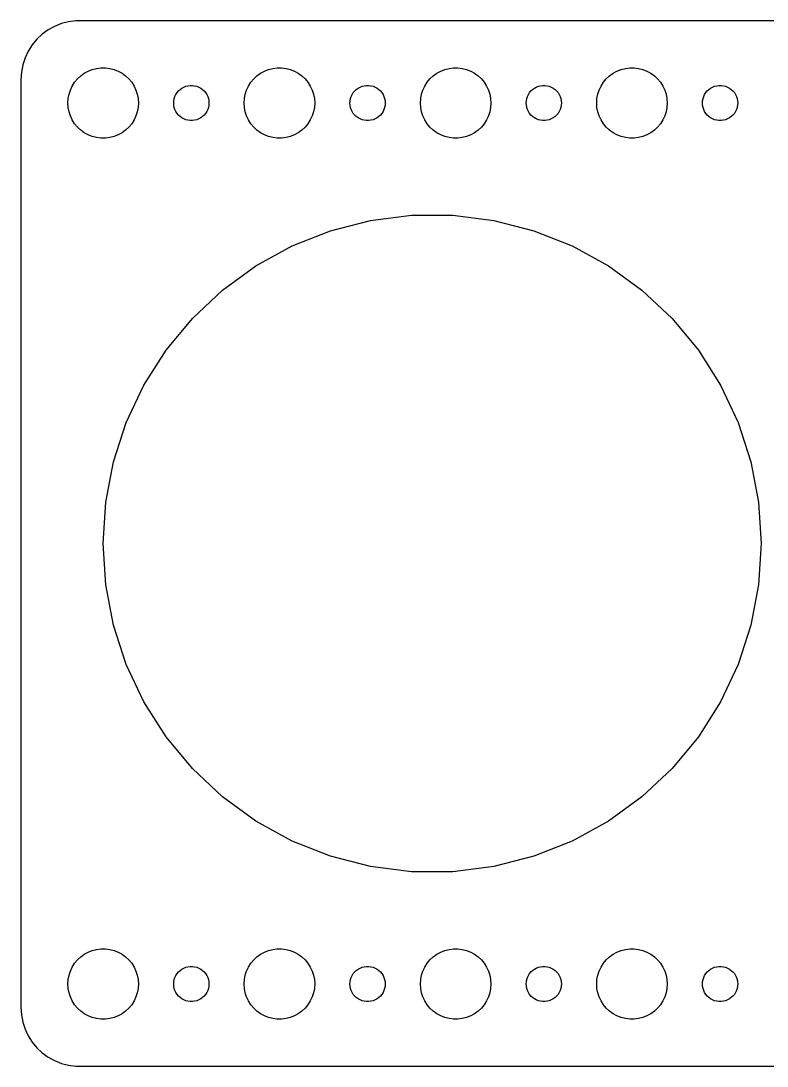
# Model space of a CAD drawing. Header units: metres. Extents: x -157 to 157, y -44 to 44.
# Drawn here: x -157 to -93.5, y -44.5 to 44.5 of the extents above; entities that cross this region are included whole.
import ezdxf

# ---------------------------------------------------------------- set-up
doc = ezdxf.new("R2010")
doc.units = ezdxf.units.M

msp = doc.modelspace()

# ---------------------------------------------------------------- linework, layer by layer
for p, q in [((-152.314, 44.4901), (-152.937, 44.4114)), ((152.314, 44.4901), (-152.314, 44.4901)), ((-154.679, 43.7216), (-155.187, 43.3526)), ((-154.129, 44.0241), (-154.679, 43.7216)), ((-153.545, 44.2553), (-154.129, 44.0241)), ((-152.937, 44.4114), (-153.545, 44.2553)), ((-155.645, 42.9227), (-156.045, 42.4389)), ((-155.187, 43.3526), (-155.645, 42.9227)), ((-156.382, 41.9088), (-156.649, 41.3406)), ((-156.045, 42.4389), (-156.382, 41.9088)), ((-156.649, 41.3406), (-156.843, 40.7434)), ((-156.961, 40.1267), (-157, 39.5)), ((-156.843, 40.7434), (-156.961, 40.1267)), ((-151.607, 40.033), (-151.277, 40.2145)), ((-151.277, 40.2145), (-150.927, 40.3532)), ((-150.927, 40.3532), (-150.562, 40.4469)), ((-150.562, 40.4469), (-150.188, 40.4941)), ((-150.188, 40.4941), (-149.812, 40.4941)), ((-149.812, 40.4941), (-149.438, 40.4469)), ((-149.438, 40.4469), (-149.073, 40.3532)), ((-149.073, 40.3532), (-148.723, 40.2145)), ((-148.723, 40.2145), (-148.393, 40.033)), ((-136.607, 40.033), (-136.277, 40.2145)), ((-136.277, 40.2145), (-135.927, 40.3532)), ((-135.927, 40.3532), (-135.562, 40.4469)), ((-135.562, 40.4469), (-135.188, 40.4941)), ((-135.188, 40.4941), (-134.812, 40.4941)), ((-134.812, 40.4941), (-134.438, 40.4469)), ((-134.438, 40.4469), (-134.073, 40.3532)), ((-134.073, 40.3532), (-133.723, 40.2145)), ((-133.723, 40.2145), (-133.393, 40.033)), ((-121.607, 40.033), (-121.277, 40.2145)), ((-121.277, 40.2145), (-120.927, 40.3532)), ((-120.927, 40.3532), (-120.562, 40.4469)), ((-120.562, 40.4469), (-120.188, 40.4941)), ((-120.188, 40.4941), (-119.812, 40.4941)), ((-119.812, 40.4941), (-119.438, 40.4469)), ((-119.438, 40.4469), (-119.073, 40.3532)), ((-119.073, 40.3532), (-118.723, 40.2145)), ((-118.723, 40.2145), (-118.393, 40.033)), ((-106.607, 40.033), (-106.277, 40.2145)), ((-106.277, 40.2145), (-105.927, 40.3532)), ((-105.927, 40.3532), (-105.562, 40.4469)), ((-105.562, 40.4469), (-105.188, 40.4941)), ((-105.188, 40.4941), (-104.812, 40.4941)), ((-104.812, 40.4941), (-104.438, 40.4469)), ((-104.438, 40.4469), (-104.073, 40.3532)), ((-104.073, 40.3532), (-103.723, 40.2145)), ((-103.723, 40.2145), (-103.393, 40.033)), ((-157, 39.5), (-157, -39.5)), ((-152.629, 38.9453), (-152.427, 39.2634)), ((-152.427, 39.2634), (-152.187, 39.5536)), ((-152.187, 39.5536), (-151.912, 39.8115)), ((-151.912, 39.8115), (-151.607, 40.033)), ((-148.393, 40.033), (-148.088, 39.8115)), ((-148.088, 39.8115), (-147.813, 39.5536)), ((-147.813, 39.5536), (-147.573, 39.2634)), ((-147.573, 39.2634), (-147.371, 38.9453)), ((-137.629, 38.9453), (-137.427, 39.2634)), ((-137.427, 39.2634), (-137.187, 39.5536)), ((-137.187, 39.5536), (-136.912, 39.8115)), ((-136.912, 39.8115), (-136.607, 40.033)), ((-133.393, 40.033), (-133.088, 39.8115)), ((-133.088, 39.8115), (-132.813, 39.5536)), ((-132.813, 39.5536), (-132.573, 39.2634)), ((-132.573, 39.2634), (-132.371, 38.9453)), ((-122.629, 38.9453), (-122.427, 39.2634)), ((-122.427, 39.2634), (-122.187, 39.5536)), ((-122.187, 39.5536), (-121.912, 39.8115)), ((-121.912, 39.8115), (-121.607, 40.033)), ((-118.393, 40.033), (-118.088, 39.8115)), ((-118.088, 39.8115), (-117.813, 39.5536)), ((-117.813, 39.5536), (-117.573, 39.2634)), ((-117.573, 39.2634), (-117.371, 38.9453)), ((-107.629, 38.9453), (-107.427, 39.2634)), ((-107.427, 39.2634), (-107.187, 39.5536)), ((-107.187, 39.5536), (-106.912, 39.8115)), ((-106.912, 39.8115), (-106.607, 40.033)), ((-103.393, 40.033), (-103.088, 39.8115)), ((-103.088, 39.8115), (-102.813, 39.5536)), ((-102.813, 39.5536), (-102.573, 39.2634)), ((-102.573, 39.2634), (-102.371, 38.9453)), ((-152.906, 38.2461), (-152.789, 38.6044)), ((-152.789, 38.6044), (-152.629, 38.9453)), ((-147.371, 38.9453), (-147.211, 38.6044)), ((-147.211, 38.6044), (-147.094, 38.2461)), ((-143.814, 38.2226), (-143.714, 38.3817)), ((-143.714, 38.3817), (-143.593, 38.5268)), ((-143.593, 38.5268), (-143.456, 38.6558)), ((-143.456, 38.6558), (-143.304, 38.7665)), ((-143.304, 38.7665), (-143.139, 38.8572)), ((-143.139, 38.8572), (-142.964, 38.9266)), ((-142.964, 38.9266), (-142.781, 38.9734)), ((-142.781, 38.9734), (-142.594, 38.997)), ((-142.594, 38.997), (-142.406, 38.997)), ((-142.406, 38.997), (-142.219, 38.9734)), ((-142.219, 38.9734), (-142.036, 38.9266)), ((-142.036, 38.9266), (-141.861, 38.8572)), ((-141.861, 38.8572), (-141.696, 38.7665)), ((-141.696, 38.7665), (-141.544, 38.6558)), ((-141.544, 38.6558), (-141.407, 38.5268)), ((-141.407, 38.5268), (-141.286, 38.3817)), ((-141.286, 38.3817), (-141.186, 38.2226)), ((-137.906, 38.2461), (-137.789, 38.6044)), ((-137.789, 38.6044), (-137.629, 38.9453)), ((-132.371, 38.9453), (-132.211, 38.6044)), ((-132.211, 38.6044), (-132.094, 38.2461)), ((-128.814, 38.2226), (-128.714, 38.3817)), ((-128.714, 38.3817), (-128.593, 38.5268)), ((-128.593, 38.5268), (-128.456, 38.6558)), ((-128.456, 38.6558), (-128.304, 38.7665)), ((-128.304, 38.7665), (-128.139, 38.8572)), ((-128.139, 38.8572), (-127.964, 38.9266)), ((-127.964, 38.9266), (-127.781, 38.9734)), ((-127.781, 38.9734), (-127.594, 38.997)), ((-127.594, 38.997), (-127.406, 38.997)), ((-127.406, 38.997), (-127.219, 38.9734)), ((-127.219, 38.9734), (-127.036, 38.9266)), ((-127.036, 38.9266), (-126.861, 38.8572)), ((-126.861, 38.8572), (-126.696, 38.7665)), ((-126.696, 38.7665), (-126.544, 38.6558)), ((-126.544, 38.6558), (-126.407, 38.5268)), ((-126.407, 38.5268), (-126.286, 38.3817)), ((-126.286, 38.3817), (-126.186, 38.2226)), ((-122.906, 38.2461), (-122.789, 38.6044)), ((-122.789, 38.6044), (-122.629, 38.9453)), ((-117.371, 38.9453), (-117.211, 38.6044)), ((-117.211, 38.6044), (-117.094, 38.2461)), ((-113.814, 38.2226), (-113.714, 38.3817)), ((-113.714, 38.3817), (-113.593, 38.5268)), ((-113.593, 38.5268), (-113.456, 38.6558)), ((-113.456, 38.6558), (-113.304, 38.7665)), ((-113.304, 38.7665), (-113.139, 38.8572)), ((-113.139, 38.8572), (-112.964, 38.9266)), ((-112.964, 38.9266), (-112.781, 38.9734)), ((-112.781, 38.9734), (-112.594, 38.997)), ((-112.594, 38.997), (-112.406, 38.997)), ((-112.406, 38.997), (-112.219, 38.9734)), ((-112.219, 38.9734), (-112.036, 38.9266)), ((-112.036, 38.9266), (-111.861, 38.8572)), ((-111.861, 38.8572), (-111.696, 38.7665)), ((-111.696, 38.7665), (-111.544, 38.6558)), ((-111.544, 38.6558), (-111.407, 38.5268)), ((-111.407, 38.5268), (-111.286, 38.3817)), ((-111.286, 38.3817), (-111.186, 38.2226)), ((-107.906, 38.2461), (-107.789, 38.6044)), ((-107.789, 38.6044), (-107.629, 38.9453)), ((-102.371, 38.9453), (-102.211, 38.6044)), ((-102.211, 38.6044), (-102.094, 38.2461)), ((-98.8145, 38.2226), (-98.7135, 38.3817)), ((-98.7135, 38.3817), (-98.5934, 38.5268)), ((-98.5934, 38.5268), (-98.4561, 38.6558)), ((-98.4561, 38.6558), (-98.3037, 38.7665)), ((-98.3037, 38.7665), (-98.1387, 38.8572)), ((-98.1387, 38.8572), (-97.9635, 38.9266)), ((-97.9635, 38.9266), (-97.7811, 38.9734)), ((-97.7811, 38.9734), (-97.5942, 38.997)), ((-97.5942, 38.997), (-97.4058, 38.997)), ((-97.4058, 38.997), (-97.2189, 38.9734)), ((-97.2189, 38.9734), (-97.0365, 38.9266)), ((-97.0365, 38.9266), (-96.8613, 38.8572)), ((-96.8613, 38.8572), (-96.6963, 38.7665)), ((-96.6963, 38.7665), (-96.5439, 38.6558)), ((-96.5439, 38.6558), (-96.4065, 38.5268)), ((-96.4065, 38.5268), (-96.2865, 38.3817)), ((-96.2865, 38.3817), (-96.1855, 38.2226)), ((-153, 37.5), (-152.976, 37.876)), ((-152.976, 37.124), (-153, 37.5)), ((-152.976, 37.876), (-152.906, 38.2461)), ((-147.094, 38.2461), (-147.024, 37.876)), ((-147.024, 37.876), (-147, 37.5)), ((-147, 37.5), (-147.024, 37.124)), ((-144, 37.5), (-143.988, 37.688)), ((-143.988, 37.312), (-144, 37.5)), ((-143.988, 37.688), (-143.953, 37.873)), ((-143.953, 37.873), (-143.895, 38.0522)), ((-143.895, 38.0522), (-143.814, 38.2226)), ((-141.186, 38.2226), (-141.105, 38.0522)), ((-141.105, 38.0522), (-141.047, 37.873)), ((-141.047, 37.873), (-141.012, 37.688)), ((-141.012, 37.688), (-141, 37.5)), ((-141, 37.5), (-141.012, 37.312)), ((-138, 37.5), (-137.976, 37.876)), ((-137.976, 37.124), (-138, 37.5)), ((-137.976, 37.876), (-137.906, 38.2461)), ((-132.094, 38.2461), (-132.024, 37.876)), ((-132.024, 37.876), (-132, 37.5)), ((-132, 37.5), (-132.024, 37.124)), ((-129, 37.5), (-128.988, 37.688)), ((-128.988, 37.312), (-129, 37.5)), ((-128.988, 37.688), (-128.953, 37.873)), ((-128.953, 37.873), (-128.895, 38.0522)), ((-128.895, 38.0522), (-128.814, 38.2226)), ((-126.186, 38.2226), (-126.105, 38.0522)), ((-126.105, 38.0522), (-126.047, 37.873)), ((-126.047, 37.873), (-126.012, 37.688)), ((-126.012, 37.688), (-126, 37.5)), ((-126, 37.5), (-126.012, 37.312)), ((-123, 37.5), (-122.976, 37.876)), ((-122.976, 37.124), (-123, 37.5)), ((-122.976, 37.876), (-122.906, 38.2461)), ((-117.094, 38.2461), (-117.024, 37.876)), ((-117.024, 37.876), (-117, 37.5)), ((-117, 37.5), (-117.024, 37.124)), ((-114, 37.5), (-113.988, 37.688)), ((-113.988, 37.312), (-114, 37.5)), ((-113.988, 37.688), (-113.953, 37.873)), ((-113.953, 37.873), (-113.895, 38.0522)), ((-113.895, 38.0522), (-113.814, 38.2226)), ((-111.186, 38.2226), (-111.105, 38.0522)), ((-111.105, 38.0522), (-111.047, 37.873)), ((-111.047, 37.873), (-111.012, 37.688)), ((-111.012, 37.688), (-111, 37.5)), ((-111, 37.5), (-111.012, 37.312)), ((-108, 37.5), (-107.976, 37.876)), ((-107.976, 37.124), (-108, 37.5)), ((-107.976, 37.876), (-107.906, 38.2461)), ((-102.094, 38.2461), (-102.024, 37.876)), ((-102.024, 37.876), (-102, 37.5)), ((-102, 37.5), (-102.024, 37.124)), ((-99, 37.5), (-98.9882, 37.688)), ((-98.9882, 37.312), (-99, 37.5)), ((-98.9882, 37.688), (-98.9529, 37.873)), ((-98.9529, 37.873), (-98.8947, 38.0522)), ((-98.8947, 38.0522), (-98.8145, 38.2226)), ((-96.1855, 38.2226), (-96.1053, 38.0522)), ((-96.1053, 38.0522), (-96.0471, 37.873)), ((-96.0471, 37.873), (-96.0118, 37.688)), ((-96.0118, 37.688), (-96, 37.5)), ((-96, 37.5), (-96.0118, 37.312)), ((-152.906, 36.7539), (-152.976, 37.124)), ((-152.789, 36.3956), (-152.906, 36.7539)), ((-147.094, 36.7539), (-147.211, 36.3956)), ((-147.024, 37.124), (-147.094, 36.7539)), ((-143.953, 37.127), (-143.988, 37.312)), ((-143.895, 36.9478), (-143.953, 37.127)), ((-143.814, 36.7774), (-143.895, 36.9478)), ((-143.714, 36.6183), (-143.814, 36.7774)), ((-143.593, 36.4732), (-143.714, 36.6183)), ((-141.286, 36.6183), (-141.407, 36.4732)), ((-141.186, 36.7774), (-141.286, 36.6183)), ((-141.105, 36.9478), (-141.186, 36.7774)), ((-141.047, 37.127), (-141.105, 36.9478)), ((-141.012, 37.312), (-141.047, 37.127)), ((-137.906, 36.7539), (-137.976, 37.124)), ((-137.789, 36.3956), (-137.906, 36.7539)), ((-132.094, 36.7539), (-132.211, 36.3956)), ((-132.024, 37.124), (-132.094, 36.7539)), ((-128.953, 37.127), (-128.988, 37.312)), ((-128.895, 36.9478), (-128.953, 37.127)), ((-128.814, 36.7774), (-128.895, 36.9478)), ((-128.714, 36.6183), (-128.814, 36.7774)), ((-128.593, 36.4732), (-128.714, 36.6183)), ((-126.286, 36.6183), (-126.407, 36.4732)), ((-126.186, 36.7774), (-126.286, 36.6183)), ((-126.105, 36.9478), (-126.186, 36.7774)), ((-126.047, 37.127), (-126.105, 36.9478)), ((-126.012, 37.312), (-126.047, 37.127)), ((-122.906, 36.7539), (-122.976, 37.124)), ((-122.789, 36.3956), (-122.906, 36.7539)), ((-117.094, 36.7539), (-117.211, 36.3956)), ((-117.024, 37.124), (-117.094, 36.7539)), ((-113.953, 37.127), (-113.988, 37.312)), ((-113.895, 36.9478), (-113.953, 37.127)), ((-113.814, 36.7774), (-113.895, 36.9478)), ((-113.714, 36.6183), (-113.814, 36.7774)), ((-113.593, 36.4732), (-113.714, 36.6183)), ((-111.286, 36.6183), (-111.407, 36.4732)), ((-111.186, 36.7774), (-111.286, 36.6183)), ((-111.105, 36.9478), (-111.186, 36.7774)), ((-111.047, 37.127), (-111.105, 36.9478)), ((-111.012, 37.312), (-111.047, 37.127)), ((-107.906, 36.7539), (-107.976, 37.124)), ((-107.789, 36.3956), (-107.906, 36.7539)), ((-102.094, 36.7539), (-102.211, 36.3956)), ((-102.024, 37.124), (-102.094, 36.7539)), ((-98.9529, 37.127), (-98.9882, 37.312)), ((-98.8947, 36.9478), (-98.9529, 37.127)), ((-98.8145, 36.7774), (-98.8947, 36.9478)), ((-98.7135, 36.6183), (-98.8145, 36.7774)), ((-98.5934, 36.4732), (-98.7135, 36.6183)), ((-96.2865, 36.6183), (-96.4065, 36.4732)), ((-96.1855, 36.7774), (-96.2865, 36.6183)), ((-96.1053, 36.9478), (-96.1855, 36.7774)), ((-96.0471, 37.127), (-96.1053, 36.9478)), ((-96.0118, 37.312), (-96.0471, 37.127)), ((-152.629, 36.0547), (-152.789, 36.3956)), ((-152.427, 35.7366), (-152.629, 36.0547)), ((-152.187, 35.4464), (-152.427, 35.7366)), ((-147.573, 35.7366), (-147.813, 35.4464)), ((-147.371, 36.0547), (-147.573, 35.7366)), ((-147.211, 36.3956), (-147.371, 36.0547)), ((-143.456, 36.3442), (-143.593, 36.4732)), ((-143.304, 36.2335), (-143.456, 36.3442)), ((-143.139, 36.1428), (-143.304, 36.2335)), ((-142.964, 36.0734), (-143.139, 36.1428)), ((-142.781, 36.0266), (-142.964, 36.0734)), ((-142.594, 36.003), (-142.781, 36.0266)), ((-142.406, 36.003), (-142.594, 36.003)), ((-142.219, 36.0266), (-142.406, 36.003)), ((-142.036, 36.0734), (-142.219, 36.0266)), ((-141.861, 36.1428), (-142.036, 36.0734)), ((-141.696, 36.2335), (-141.861, 36.1428)), ((-141.544, 36.3442), (-141.696, 36.2335)), ((-141.407, 36.4732), (-141.544, 36.3442)), ((-137.629, 36.0547), (-137.789, 36.3956)), ((-137.427, 35.7366), (-137.629, 36.0547)), ((-137.187, 35.4464), (-137.427, 35.7366)), ((-132.573, 35.7366), (-132.813, 35.4464)), ((-132.371, 36.0547), (-132.573, 35.7366)), ((-132.211, 36.3956), (-132.371, 36.0547)), ((-128.456, 36.3442), (-128.593, 36.4732)), ((-128.304, 36.2335), (-128.456, 36.3442)), ((-128.139, 36.1428), (-128.304, 36.2335)), ((-127.964, 36.0734), (-128.139, 36.1428)), ((-127.781, 36.0266), (-127.964, 36.0734)), ((-127.594, 36.003), (-127.781, 36.0266)), ((-127.406, 36.003), (-127.594, 36.003)), ((-127.219, 36.0266), (-127.406, 36.003)), ((-127.036, 36.0734), (-127.219, 36.0266)), ((-126.861, 36.1428), (-127.036, 36.0734)), ((-126.696, 36.2335), (-126.861, 36.1428)), ((-126.544, 36.3442), (-126.696, 36.2335)), ((-126.407, 36.4732), (-126.544, 36.3442)), ((-122.629, 36.0547), (-122.789, 36.3956)), ((-122.427, 35.7366), (-122.629, 36.0547)), ((-122.187, 35.4464), (-122.427, 35.7366)), ((-117.573, 35.7366), (-117.813, 35.4464)), ((-117.371, 36.0547), (-117.573, 35.7366)), ((-117.211, 36.3956), (-117.371, 36.0547)), ((-113.456, 36.3442), (-113.593, 36.4732)), ((-113.304, 36.2335), (-113.456, 36.3442)), ((-113.139, 36.1428), (-113.304, 36.2335)), ((-112.964, 36.0734), (-113.139, 36.1428)), ((-112.781, 36.0266), (-112.964, 36.0734)), ((-112.594, 36.003), (-112.781, 36.0266)), ((-112.406, 36.003), (-112.594, 36.003)), ((-112.219, 36.0266), (-112.406, 36.003)), ((-112.036, 36.0734), (-112.219, 36.0266)), ((-111.861, 36.1428), (-112.036, 36.0734)), ((-111.696, 36.2335), (-111.861, 36.1428)), ((-111.544, 36.3442), (-111.696, 36.2335)), ((-111.407, 36.4732), (-111.544, 36.3442)), ((-107.629, 36.0547), (-107.789, 36.3956)), ((-107.427, 35.7366), (-107.629, 36.0547)), ((-107.187, 35.4464), (-107.427, 35.7366)), ((-102.573, 35.7366), (-102.813, 35.4464)), ((-102.371, 36.0547), (-102.573, 35.7366)), ((-102.211, 36.3956), (-102.371, 36.0547)), ((-98.4561, 36.3442), (-98.5934, 36.4732)), ((-98.3037, 36.2335), (-98.4561, 36.3442)), ((-98.1387, 36.1428), (-98.3037, 36.2335)), ((-97.9635, 36.0734), (-98.1387, 36.1428)), ((-97.7811, 36.0266), (-97.9635, 36.0734)), ((-97.5942, 36.003), (-97.7811, 36.0266)), ((-97.4058, 36.003), (-97.5942, 36.003)), ((-97.2189, 36.0266), (-97.4058, 36.003)), ((-97.0365, 36.0734), (-97.2189, 36.0266)), ((-96.8613, 36.1428), (-97.0365, 36.0734)), ((-96.6963, 36.2335), (-96.8613, 36.1428)), ((-96.5439, 36.3442), (-96.6963, 36.2335)), ((-96.4065, 36.4732), (-96.5439, 36.3442)), ((-151.912, 35.1885), (-152.187, 35.4464)), ((-151.607, 34.967), (-151.912, 35.1885)), ((-151.277, 34.7855), (-151.607, 34.967)), ((-150.927, 34.6468), (-151.277, 34.7855)), ((-148.723, 34.7855), (-149.073, 34.6468)), ((-148.393, 34.967), (-148.723, 34.7855)), ((-148.088, 35.1885), (-148.393, 34.967)), ((-147.813, 35.4464), (-148.088, 35.1885)), ((-136.912, 35.1885), (-137.187, 35.4464)), ((-136.607, 34.967), (-136.912, 35.1885)), ((-136.277, 34.7855), (-136.607, 34.967)), ((-135.927, 34.6468), (-136.277, 34.7855)), ((-133.723, 34.7855), (-134.073, 34.6468)), ((-133.393, 34.967), (-133.723, 34.7855)), ((-133.088, 35.1885), (-133.393, 34.967)), ((-132.813, 35.4464), (-133.088, 35.1885)), ((-121.912, 35.1885), (-122.187, 35.4464)), ((-121.607, 34.967), (-121.912, 35.1885)), ((-121.277, 34.7855), (-121.607, 34.967)), ((-120.927, 34.6468), (-121.277, 34.7855)), ((-118.723, 34.7855), (-119.073, 34.6468)), ((-118.393, 34.967), (-118.723, 34.7855)), ((-118.088, 35.1885), (-118.393, 34.967)), ((-117.813, 35.4464), (-118.088, 35.1885)), ((-106.912, 35.1885), (-107.187, 35.4464)), ((-106.607, 34.967), (-106.912, 35.1885)), ((-106.277, 34.7855), (-106.607, 34.967)), ((-105.927, 34.6468), (-106.277, 34.7855)), ((-103.723, 34.7855), (-104.073, 34.6468)), ((-103.393, 34.967), (-103.723, 34.7855)), ((-103.088, 35.1885), (-103.393, 34.967)), ((-102.813, 35.4464), (-103.088, 35.1885)), ((-150.562, 34.5531), (-150.927, 34.6468)), ((-150.188, 34.5059), (-150.562, 34.5531)), ((-149.812, 34.5059), (-150.188, 34.5059)), ((-149.438, 34.5531), (-149.812, 34.5059)), ((-149.073, 34.6468), (-149.438, 34.5531)), ((-135.562, 34.5531), (-135.927, 34.6468)), ((-135.188, 34.5059), (-135.562, 34.5531)), ((-134.812, 34.5059), (-135.188, 34.5059)), ((-134.438, 34.5531), (-134.812, 34.5059)), ((-134.073, 34.6468), (-134.438, 34.5531)), ((-120.562, 34.5531), (-120.927, 34.6468)), ((-120.188, 34.5059), (-120.562, 34.5531)), ((-119.812, 34.5059), (-120.188, 34.5059)), ((-119.438, 34.5531), (-119.812, 34.5059)), ((-119.073, 34.6468), (-119.438, 34.5531)), ((-105.562, 34.5531), (-105.927, 34.6468)), ((-105.188, 34.5059), (-105.562, 34.5531)), ((-104.812, 34.5059), (-105.188, 34.5059)), ((-104.438, 34.5531), (-104.812, 34.5059)), ((-104.073, 34.6468), (-104.438, 34.5531)), ((-127.247, 27.504), (-123.758, 27.9447)), ((-123.758, 27.9447), (-120.242, 27.9447)), ((-120.242, 27.9447), (-116.753, 27.504)), ((-130.652, 26.6296), (-127.247, 27.504)), ((-116.753, 27.504), (-113.348, 26.6296)), ((-133.922, 25.3351), (-130.652, 26.6296)), ((-113.348, 26.6296), (-110.078, 25.3351)), ((-137.003, 23.6412), (-133.922, 25.3351)), ((-110.078, 25.3351), (-106.997, 23.6412)), ((-139.848, 21.5744), (-137.003, 23.6412)), ((-106.997, 23.6412), (-104.152, 21.5744)), ((-142.411, 19.1673), (-139.848, 21.5744)), ((-104.152, 21.5744), (-101.589, 19.1673)), ((-144.652, 16.458), (-142.411, 19.1673)), ((-101.589, 19.1673), (-99.3475, 16.458)), ((-146.537, 13.4891), (-144.652, 16.458)), ((-99.3475, 16.458), (-97.4634, 13.4891)), ((-148.034, 10.3075), (-146.537, 13.4891)), ((-97.4634, 13.4891), (-95.9662, 10.3075)), ((-149.12, 6.9633), (-148.034, 10.3075)), ((-95.9662, 10.3075), (-94.8797, 6.9633)), ((-149.779, 3.50932), (-149.12, 6.9633)), ((-94.8797, 6.9633), (-94.2208, 3.50932)), ((-150, 0), (-149.779, 3.50932)), ((-94.2208, 3.50932), (-94, 0)), ((-149.779, -3.50932), (-150, 0)), ((-94, 0), (-94.2208, -3.50932)), ((-149.12, -6.9633), (-149.779, -3.50932)), ((-94.2208, -3.50932), (-94.8797, -6.9633)), ((-148.034, -10.3075), (-149.12, -6.9633)), ((-94.8797, -6.9633), (-95.9662, -10.3075)), ((-146.537, -13.4891), (-148.034, -10.3075)), ((-95.9662, -10.3075), (-97.4634, -13.4891)), ((-144.652, -16.458), (-146.537, -13.4891)), ((-97.4634, -13.4891), (-99.3475, -16.458)), ((-142.411, -19.1673), (-144.652, -16.458)), ((-99.3475, -16.458), (-101.589, -19.1673)), ((-139.848, -21.5744), (-142.411, -19.1673)), ((-101.589, -19.1673), (-104.152, -21.5744)), ((-137.003, -23.6412), (-139.848, -21.5744)), ((-104.152, -21.5744), (-106.997, -23.6412)), ((-133.922, -25.3351), (-137.003, -23.6412)), ((-106.997, -23.6412), (-110.078, -25.3351)), ((-130.652, -26.6296), (-133.922, -25.3351)), ((-110.078, -25.3351), (-113.348, -26.6296)), ((-127.247, -27.504), (-130.652, -26.6296)), ((-113.348, -26.6296), (-116.753, -27.504)), ((-123.758, -27.9447), (-127.247, -27.504)), ((-116.753, -27.504), (-120.242, -27.9447)), ((-120.242, -27.9447), (-123.758, -27.9447)), ((-151.277, -34.7855), (-150.927, -34.6468)), ((-150.927, -34.6468), (-150.562, -34.5531)), ((-150.562, -34.5531), (-150.188, -34.5059)), ((-150.188, -34.5059), (-149.812, -34.5059)), ((-149.812, -34.5059), (-149.438, -34.5531)), ((-149.438, -34.5531), (-149.073, -34.6468)), ((-149.073, -34.6468), (-148.723, -34.7855)), ((-136.277, -34.7855), (-135.927, -34.6468)), ((-135.927, -34.6468), (-135.562, -34.5531)), ((-135.562, -34.5531), (-135.188, -34.5059)), ((-135.188, -34.5059), (-134.812, -34.5059)), ((-134.812, -34.5059), (-134.438, -34.5531)), ((-134.438, -34.5531), (-134.073, -34.6468)), ((-134.073, -34.6468), (-133.723, -34.7855)), ((-121.277, -34.7855), (-120.927, -34.6468)), ((-120.927, -34.6468), (-120.562, -34.5531)), ((-120.562, -34.5531), (-120.188, -34.5059)), ((-120.188, -34.5059), (-119.812, -34.5059)), ((-119.812, -34.5059), (-119.438, -34.5531)), ((-119.438, -34.5531), (-119.073, -34.6468)), ((-119.073, -34.6468), (-118.723, -34.7855)), ((-106.277, -34.7855), (-105.927, -34.6468)), ((-105.927, -34.6468), (-105.562, -34.5531)), ((-105.562, -34.5531), (-105.188, -34.5059)), ((-105.188, -34.5059), (-104.812, -34.5059)), ((-104.812, -34.5059), (-104.438, -34.5531)), ((-104.438, -34.5531), (-104.073, -34.6468)), ((-104.073, -34.6468), (-103.723, -34.7855)), ((-152.427, -35.7366), (-152.187, -35.4464)), ((-152.187, -35.4464), (-151.912, -35.1885)), ((-151.912, -35.1885), (-151.607, -34.967)), ((-151.607, -34.967), (-151.277, -34.7855)), ((-148.723, -34.7855), (-148.393, -34.967)), ((-148.393, -34.967), (-148.088, -35.1885)), ((-148.088, -35.1885), (-147.813, -35.4464)), ((-147.813, -35.4464), (-147.573, -35.7366)), ((-137.427, -35.7366), (-137.187, -35.4464)), ((-137.187, -35.4464), (-136.912, -35.1885)), ((-136.912, -35.1885), (-136.607, -34.967)), ((-136.607, -34.967), (-136.277, -34.7855)), ((-133.723, -34.7855), (-133.393, -34.967)), ((-133.393, -34.967), (-133.088, -35.1885)), ((-133.088, -35.1885), (-132.813, -35.4464)), ((-132.813, -35.4464), (-132.573, -35.7366)), ((-122.427, -35.7366), (-122.187, -35.4464)), ((-122.187, -35.4464), (-121.912, -35.1885)), ((-121.912, -35.1885), (-121.607, -34.967)), ((-121.607, -34.967), (-121.277, -34.7855)), ((-118.723, -34.7855), (-118.393, -34.967)), ((-118.393, -34.967), (-118.088, -35.1885)), ((-118.088, -35.1885), (-117.813, -35.4464)), ((-117.813, -35.4464), (-117.573, -35.7366)), ((-107.427, -35.7366), (-107.187, -35.4464)), ((-107.187, -35.4464), (-106.912, -35.1885)), ((-106.912, -35.1885), (-106.607, -34.967)), ((-106.607, -34.967), (-106.277, -34.7855)), ((-103.723, -34.7855), (-103.393, -34.967)), ((-103.393, -34.967), (-103.088, -35.1885)), ((-103.088, -35.1885), (-102.813, -35.4464)), ((-102.813, -35.4464), (-102.573, -35.7366)), ((-152.906, -36.7539), (-152.789, -36.3956)), ((-152.789, -36.3956), (-152.629, -36.0547)), ((-152.629, -36.0547), (-152.427, -35.7366)), ((-147.573, -35.7366), (-147.371, -36.0547)), ((-147.371, -36.0547), (-147.211, -36.3956)), ((-147.211, -36.3956), (-147.094, -36.7539)), ((-143.714, -36.6183), (-143.593, -36.4732)), ((-143.593, -36.4732), (-143.456, -36.3442)), ((-143.456, -36.3442), (-143.304, -36.2335)), ((-143.304, -36.2335), (-143.139, -36.1428)), ((-143.139, -36.1428), (-142.964, -36.0734)), ((-142.964, -36.0734), (-142.781, -36.0266)), ((-142.781, -36.0266), (-142.594, -36.003)), ((-142.594, -36.003), (-142.406, -36.003)), ((-142.406, -36.003), (-142.219, -36.0266)), ((-142.219, -36.0266), (-142.036, -36.0734)), ((-142.036, -36.0734), (-141.861, -36.1428)), ((-141.861, -36.1428), (-141.696, -36.2335)), ((-141.696, -36.2335), (-141.544, -36.3442)), ((-141.544, -36.3442), (-141.407, -36.4732)), ((-141.407, -36.4732), (-141.286, -36.6183)), ((-137.906, -36.7539), (-137.789, -36.3956)), ((-137.789, -36.3956), (-137.629, -36.0547)), ((-137.629, -36.0547), (-137.427, -35.7366)), ((-132.573, -35.7366), (-132.371, -36.0547)), ((-132.371, -36.0547), (-132.211, -36.3956)), ((-132.211, -36.3956), (-132.094, -36.7539)), ((-128.714, -36.6183), (-128.593, -36.4732)), ((-128.593, -36.4732), (-128.456, -36.3442)), ((-128.456, -36.3442), (-128.304, -36.2335)), ((-128.304, -36.2335), (-128.139, -36.1428)), ((-128.139, -36.1428), (-127.964, -36.0734)), ((-127.964, -36.0734), (-127.781, -36.0266)), ((-127.781, -36.0266), (-127.594, -36.003)), ((-127.594, -36.003), (-127.406, -36.003)), ((-127.406, -36.003), (-127.219, -36.0266)), ((-127.219, -36.0266), (-127.036, -36.0734)), ((-127.036, -36.0734), (-126.861, -36.1428)), ((-126.861, -36.1428), (-126.696, -36.2335)), ((-126.696, -36.2335), (-126.544, -36.3442)), ((-126.544, -36.3442), (-126.407, -36.4732)), ((-126.407, -36.4732), (-126.286, -36.6183)), ((-122.906, -36.7539), (-122.789, -36.3956)), ((-122.789, -36.3956), (-122.629, -36.0547)), ((-122.629, -36.0547), (-122.427, -35.7366)), ((-117.573, -35.7366), (-117.371, -36.0547)), ((-117.371, -36.0547), (-117.211, -36.3956)), ((-117.211, -36.3956), (-117.094, -36.7539)), ((-113.714, -36.6183), (-113.593, -36.4732)), ((-113.593, -36.4732), (-113.456, -36.3442)), ((-113.456, -36.3442), (-113.304, -36.2335)), ((-113.304, -36.2335), (-113.139, -36.1428)), ((-113.139, -36.1428), (-112.964, -36.0734)), ((-112.964, -36.0734), (-112.781, -36.0266)), ((-112.781, -36.0266), (-112.594, -36.003)), ((-112.594, -36.003), (-112.406, -36.003)), ((-112.406, -36.003), (-112.219, -36.0266)), ((-112.219, -36.0266), (-112.036, -36.0734)), ((-112.036, -36.0734), (-111.861, -36.1428)), ((-111.861, -36.1428), (-111.696, -36.2335)), ((-111.696, -36.2335), (-111.544, -36.3442)), ((-111.544, -36.3442), (-111.407, -36.4732)), ((-111.407, -36.4732), (-111.286, -36.6183)), ((-107.906, -36.7539), (-107.789, -36.3956)), ((-107.789, -36.3956), (-107.629, -36.0547)), ((-107.629, -36.0547), (-107.427, -35.7366)), ((-102.573, -35.7366), (-102.371, -36.0547)), ((-102.371, -36.0547), (-102.211, -36.3956)), ((-102.211, -36.3956), (-102.094, -36.7539)), ((-98.7135, -36.6183), (-98.5934, -36.4732)), ((-98.5934, -36.4732), (-98.4561, -36.3442)), ((-98.4561, -36.3442), (-98.3037, -36.2335)), ((-98.3037, -36.2335), (-98.1387, -36.1428)), ((-98.1387, -36.1428), (-97.9635, -36.0734)), ((-97.9635, -36.0734), (-97.7811, -36.0266)), ((-97.7811, -36.0266), (-97.5942, -36.003)), ((-97.5942, -36.003), (-97.4058, -36.003)), ((-97.4058, -36.003), (-97.2189, -36.0266)), ((-97.2189, -36.0266), (-97.0365, -36.0734)), ((-97.0365, -36.0734), (-96.8613, -36.1428)), ((-96.8613, -36.1428), (-96.6963, -36.2335)), ((-96.6963, -36.2335), (-96.5439, -36.3442)), ((-96.5439, -36.3442), (-96.4065, -36.4732)), ((-96.4065, -36.4732), (-96.2865, -36.6183)), ((-153, -37.5), (-152.976, -37.124)), ((-152.976, -37.124), (-152.906, -36.7539)), ((-147.094, -36.7539), (-147.024, -37.124)), ((-147.024, -37.124), (-147, -37.5)), ((-144, -37.5), (-143.988, -37.312)), ((-143.988, -37.312), (-143.953, -37.127)), ((-143.953, -37.127), (-143.895, -36.9478)), ((-143.895, -36.9478), (-143.814, -36.7774)), ((-143.814, -36.7774), (-143.714, -36.6183)), ((-141.286, -36.6183), (-141.186, -36.7774)), ((-141.186, -36.7774), (-141.105, -36.9478)), ((-141.105, -36.9478), (-141.047, -37.127)), ((-141.047, -37.127), (-141.012, -37.312)), ((-141.012, -37.312), (-141, -37.5)), ((-138, -37.5), (-137.976, -37.124)), ((-137.976, -37.124), (-137.906, -36.7539)), ((-132.094, -36.7539), (-132.024, -37.124)), ((-132.024, -37.124), (-132, -37.5)), ((-129, -37.5), (-128.988, -37.312)), ((-128.988, -37.312), (-128.953, -37.127)), ((-128.953, -37.127), (-128.895, -36.9478)), ((-128.895, -36.9478), (-128.814, -36.7774)), ((-128.814, -36.7774), (-128.714, -36.6183)), ((-126.286, -36.6183), (-126.186, -36.7774)), ((-126.186, -36.7774), (-126.105, -36.9478)), ((-126.105, -36.9478), (-126.047, -37.127)), ((-126.047, -37.127), (-126.012, -37.312)), ((-126.012, -37.312), (-126, -37.5)), ((-123, -37.5), (-122.976, -37.124)), ((-122.976, -37.124), (-122.906, -36.7539)), ((-117.094, -36.7539), (-117.024, -37.124)), ((-117.024, -37.124), (-117, -37.5)), ((-114, -37.5), (-113.988, -37.312)), ((-113.988, -37.312), (-113.953, -37.127)), ((-113.953, -37.127), (-113.895, -36.9478)), ((-113.895, -36.9478), (-113.814, -36.7774)), ((-113.814, -36.7774), (-113.714, -36.6183)), ((-111.286, -36.6183), (-111.186, -36.7774)), ((-111.186, -36.7774), (-111.105, -36.9478)), ((-111.105, -36.9478), (-111.047, -37.127)), ((-111.047, -37.127), (-111.012, -37.312)), ((-111.012, -37.312), (-111, -37.5)), ((-108, -37.5), (-107.976, -37.124)), ((-107.976, -37.124), (-107.906, -36.7539)), ((-102.094, -36.7539), (-102.024, -37.124)), ((-102.024, -37.124), (-102, -37.5)), ((-99, -37.5), (-98.9882, -37.312)), ((-98.9882, -37.312), (-98.9529, -37.127)), ((-98.9529, -37.127), (-98.8947, -36.9478)), ((-98.8947, -36.9478), (-98.8145, -36.7774)), ((-98.8145, -36.7774), (-98.7135, -36.6183)), ((-96.2865, -36.6183), (-96.1855, -36.7774)), ((-96.1855, -36.7774), (-96.1053, -36.9478)), ((-96.1053, -36.9478), (-96.0471, -37.127)), ((-96.0471, -37.127), (-96.0118, -37.312)), ((-96.0118, -37.312), (-96, -37.5)), ((-152.976, -37.876), (-153, -37.5)), ((-152.906, -38.2461), (-152.976, -37.876)), ((-152.789, -38.6044), (-152.906, -38.2461)), ((-147.094, -38.2461), (-147.211, -38.6044)), ((-147.024, -37.876), (-147.094, -38.2461)), ((-147, -37.5), (-147.024, -37.876)), ((-143.988, -37.688), (-144, -37.5)), ((-143.953, -37.873), (-143.988, -37.688)), ((-143.895, -38.0522), (-143.953, -37.873)), ((-143.814, -38.2226), (-143.895, -38.0522)), ((-143.714, -38.3817), (-143.814, -38.2226)), ((-141.186, -38.2226), (-141.286, -38.3817)), ((-141.105, -38.0522), (-141.186, -38.2226)), ((-141.047, -37.873), (-141.105, -38.0522)), ((-141.012, -37.688), (-141.047, -37.873)), ((-141, -37.5), (-141.012, -37.688)), ((-137.976, -37.876), (-138, -37.5)), ((-137.906, -38.2461), (-137.976, -37.876)), ((-137.789, -38.6044), (-137.906, -38.2461)), ((-132.094, -38.2461), (-132.211, -38.6044)), ((-132.024, -37.876), (-132.094, -38.2461)), ((-132, -37.5), (-132.024, -37.876)), ((-128.988, -37.688), (-129, -37.5)), ((-128.953, -37.873), (-128.988, -37.688)), ((-128.895, -38.0522), (-128.953, -37.873)), ((-128.814, -38.2226), (-128.895, -38.0522)), ((-128.714, -38.3817), (-128.814, -38.2226)), ((-126.186, -38.2226), (-126.286, -38.3817)), ((-126.105, -38.0522), (-126.186, -38.2226)), ((-126.047, -37.873), (-126.105, -38.0522)), ((-126.012, -37.688), (-126.047, -37.873)), ((-126, -37.5), (-126.012, -37.688)), ((-122.976, -37.876), (-123, -37.5)), ((-122.906, -38.2461), (-122.976, -37.876)), ((-122.789, -38.6044), (-122.906, -38.2461)), ((-117.094, -38.2461), (-117.211, -38.6044)), ((-117.024, -37.876), (-117.094, -38.2461)), ((-117, -37.5), (-117.024, -37.876)), ((-113.988, -37.688), (-114, -37.5)), ((-113.953, -37.873), (-113.988, -37.688)), ((-113.895, -38.0522), (-113.953, -37.873)), ((-113.814, -38.2226), (-113.895, -38.0522)), ((-113.714, -38.3817), (-113.814, -38.2226)), ((-111.186, -38.2226), (-111.286, -38.3817)), ((-111.105, -38.0522), (-111.186, -38.2226)), ((-111.047, -37.873), (-111.105, -38.0522)), ((-111.012, -37.688), (-111.047, -37.873)), ((-111, -37.5), (-111.012, -37.688)), ((-107.976, -37.876), (-108, -37.5)), ((-107.906, -38.2461), (-107.976, -37.876)), ((-107.789, -38.6044), (-107.906, -38.2461)), ((-102.094, -38.2461), (-102.211, -38.6044)), ((-102.024, -37.876), (-102.094, -38.2461)), ((-102, -37.5), (-102.024, -37.876)), ((-98.9882, -37.688), (-99, -37.5)), ((-98.9529, -37.873), (-98.9882, -37.688)), ((-98.8947, -38.0522), (-98.9529, -37.873)), ((-98.8145, -38.2226), (-98.8947, -38.0522)), ((-98.7135, -38.3817), (-98.8145, -38.2226)), ((-96.1855, -38.2226), (-96.2865, -38.3817)), ((-96.1053, -38.0522), (-96.1855, -38.2226)), ((-96.0471, -37.873), (-96.1053, -38.0522)), ((-96.0118, -37.688), (-96.0471, -37.873)), ((-96, -37.5), (-96.0118, -37.688)), ((-152.629, -38.9453), (-152.789, -38.6044)), ((-152.427, -39.2634), (-152.629, -38.9453)), ((-147.371, -38.9453), (-147.573, -39.2634)), ((-147.211, -38.6044), (-147.371, -38.9453)), ((-143.593, -38.5268), (-143.714, -38.3817)), ((-143.456, -38.6558), (-143.593, -38.5268)), ((-143.304, -38.7665), (-143.456, -38.6558)), ((-143.139, -38.8572), (-143.304, -38.7665)), ((-142.964, -38.9266), (-143.139, -38.8572)), ((-142.781, -38.9734), (-142.964, -38.9266)), ((-142.594, -38.997), (-142.781, -38.9734)), ((-142.406, -38.997), (-142.594, -38.997)), ((-142.219, -38.9734), (-142.406, -38.997)), ((-142.036, -38.9266), (-142.219, -38.9734)), ((-141.861, -38.8572), (-142.036, -38.9266)), ((-141.696, -38.7665), (-141.861, -38.8572)), ((-141.544, -38.6558), (-141.696, -38.7665)), ((-141.407, -38.5268), (-141.544, -38.6558)), ((-141.286, -38.3817), (-141.407, -38.5268)), ((-137.629, -38.9453), (-137.789, -38.6044)), ((-137.427, -39.2634), (-137.629, -38.9453)), ((-132.371, -38.9453), (-132.573, -39.2634)), ((-132.211, -38.6044), (-132.371, -38.9453)), ((-128.593, -38.5268), (-128.714, -38.3817)), ((-128.456, -38.6558), (-128.593, -38.5268)), ((-128.304, -38.7665), (-128.456, -38.6558)), ((-128.139, -38.8572), (-128.304, -38.7665)), ((-127.964, -38.9266), (-128.139, -38.8572)), ((-127.781, -38.9734), (-127.964, -38.9266)), ((-127.594, -38.997), (-127.781, -38.9734)), ((-127.406, -38.997), (-127.594, -38.997)), ((-127.219, -38.9734), (-127.406, -38.997)), ((-127.036, -38.9266), (-127.219, -38.9734)), ((-126.861, -38.8572), (-127.036, -38.9266)), ((-126.696, -38.7665), (-126.861, -38.8572)), ((-126.544, -38.6558), (-126.696, -38.7665)), ((-126.407, -38.5268), (-126.544, -38.6558)), ((-126.286, -38.3817), (-126.407, -38.5268)), ((-122.629, -38.9453), (-122.789, -38.6044)), ((-122.427, -39.2634), (-122.629, -38.9453)), ((-117.371, -38.9453), (-117.573, -39.2634)), ((-117.211, -38.6044), (-117.371, -38.9453)), ((-113.593, -38.5268), (-113.714, -38.3817)), ((-113.456, -38.6558), (-113.593, -38.5268)), ((-113.304, -38.7665), (-113.456, -38.6558)), ((-113.139, -38.8572), (-113.304, -38.7665)), ((-112.964, -38.9266), (-113.139, -38.8572)), ((-112.781, -38.9734), (-112.964, -38.9266)), ((-112.594, -38.997), (-112.781, -38.9734)), ((-112.406, -38.997), (-112.594, -38.997)), ((-112.219, -38.9734), (-112.406, -38.997)), ((-112.036, -38.9266), (-112.219, -38.9734)), ((-111.861, -38.8572), (-112.036, -38.9266)), ((-111.696, -38.7665), (-111.861, -38.8572)), ((-111.544, -38.6558), (-111.696, -38.7665)), ((-111.407, -38.5268), (-111.544, -38.6558)), ((-111.286, -38.3817), (-111.407, -38.5268)), ((-107.629, -38.9453), (-107.789, -38.6044)), ((-107.427, -39.2634), (-107.629, -38.9453)), ((-102.371, -38.9453), (-102.573, -39.2634)), ((-102.211, -38.6044), (-102.371, -38.9453)), ((-98.5934, -38.5268), (-98.7135, -38.3817)), ((-98.4561, -38.6558), (-98.5934, -38.5268)), ((-98.3037, -38.7665), (-98.4561, -38.6558)), ((-98.1387, -38.8572), (-98.3037, -38.7665)), ((-97.9635, -38.9266), (-98.1387, -38.8572)), ((-97.7811, -38.9734), (-97.9635, -38.9266)), ((-97.5942, -38.997), (-97.7811, -38.9734)), ((-97.4058, -38.997), (-97.5942, -38.997)), ((-97.2189, -38.9734), (-97.4058, -38.997)), ((-97.0365, -38.9266), (-97.2189, -38.9734)), ((-96.8613, -38.8572), (-97.0365, -38.9266)), ((-96.6963, -38.7665), (-96.8613, -38.8572)), ((-96.5439, -38.6558), (-96.6963, -38.7665)), ((-96.4065, -38.5268), (-96.5439, -38.6558)), ((-96.2865, -38.3817), (-96.4065, -38.5268)), ((-157, -39.5), (-156.961, -40.1267)), ((-152.187, -39.5536), (-152.427, -39.2634)), ((-151.912, -39.8115), (-152.187, -39.5536)), ((-151.607, -40.033), (-151.912, -39.8115)), ((-151.277, -40.2145), (-151.607, -40.033)), ((-148.393, -40.033), (-148.723, -40.2145)), ((-148.088, -39.8115), (-148.393, -40.033)), ((-147.813, -39.5536), (-148.088, -39.8115)), ((-147.573, -39.2634), (-147.813, -39.5536)), ((-137.187, -39.5536), (-137.427, -39.2634)), ((-136.912, -39.8115), (-137.187, -39.5536)), ((-136.607, -40.033), (-136.912, -39.8115)), ((-136.277, -40.2145), (-136.607, -40.033)), ((-133.393, -40.033), (-133.723, -40.2145)), ((-133.088, -39.8115), (-133.393, -40.033)), ((-132.813, -39.5536), (-133.088, -39.8115)), ((-132.573, -39.2634), (-132.813, -39.5536)), ((-122.187, -39.5536), (-122.427, -39.2634)), ((-121.912, -39.8115), (-122.187, -39.5536)), ((-121.607, -40.033), (-121.912, -39.8115)), ((-121.277, -40.2145), (-121.607, -40.033)), ((-118.393, -40.033), (-118.723, -40.2145)), ((-118.088, -39.8115), (-118.393, -40.033)), ((-117.813, -39.5536), (-118.088, -39.8115)), ((-117.573, -39.2634), (-117.813, -39.5536)), ((-107.187, -39.5536), (-107.427, -39.2634)), ((-106.912, -39.8115), (-107.187, -39.5536)), ((-106.607, -40.033), (-106.912, -39.8115)), ((-106.277, -40.2145), (-106.607, -40.033)), ((-103.393, -40.033), (-103.723, -40.2145)), ((-103.088, -39.8115), (-103.393, -40.033)), ((-102.813, -39.5536), (-103.088, -39.8115)), ((-102.573, -39.2634), (-102.813, -39.5536)), ((-156.961, -40.1267), (-156.843, -40.7434)), ((-156.843, -40.7434), (-156.649, -41.3406)), ((-150.927, -40.3532), (-151.277, -40.2145)), ((-150.562, -40.4469), (-150.927, -40.3532)), ((-150.188, -40.4941), (-150.562, -40.4469)), ((-149.812, -40.4941), (-150.188, -40.4941)), ((-149.438, -40.4469), (-149.812, -40.4941)), ((-149.073, -40.3532), (-149.438, -40.4469)), ((-148.723, -40.2145), (-149.073, -40.3532)), ((-135.927, -40.3532), (-136.277, -40.2145)), ((-135.562, -40.4469), (-135.927, -40.3532)), ((-135.188, -40.4941), (-135.562, -40.4469)), ((-134.812, -40.4941), (-135.188, -40.4941)), ((-134.438, -40.4469), (-134.812, -40.4941)), ((-134.073, -40.3532), (-134.438, -40.4469)), ((-133.723, -40.2145), (-134.073, -40.3532)), ((-120.927, -40.3532), (-121.277, -40.2145)), ((-120.562, -40.4469), (-120.927, -40.3532)), ((-120.188, -40.4941), (-120.562, -40.4469)), ((-119.812, -40.4941), (-120.188, -40.4941)), ((-119.438, -40.4469), (-119.812, -40.4941)), ((-119.073, -40.3532), (-119.438, -40.4469)), ((-118.723, -40.2145), (-119.073, -40.3532)), ((-105.927, -40.3532), (-106.277, -40.2145)), ((-105.562, -40.4469), (-105.927, -40.3532)), ((-105.188, -40.4941), (-105.562, -40.4469)), ((-104.812, -40.4941), (-105.188, -40.4941)), ((-104.438, -40.4469), (-104.812, -40.4941)), ((-104.073, -40.3532), (-104.438, -40.4469)), ((-103.723, -40.2145), (-104.073, -40.3532)), ((-156.649, -41.3406), (-156.382, -41.9088)), ((-156.382, -41.9088), (-156.045, -42.4389)), ((-156.045, -42.4389), (-155.645, -42.9227)), ((-155.645, -42.9227), (-155.187, -43.3526)), ((-155.187, -43.3526), (-154.679, -43.7216)), ((-154.679, -43.7216), (-154.129, -44.0241)), ((-154.129, -44.0241), (-153.545, -44.2553)), ((-153.545, -44.2553), (-152.937, -44.4114)), ((-152.937, -44.4114), (-152.314, -44.4901)), ((-152.314, -44.4901), (152.314, -44.4901))]:
    msp.add_line(p, q)

doc.saveas('drawing.dxf')
